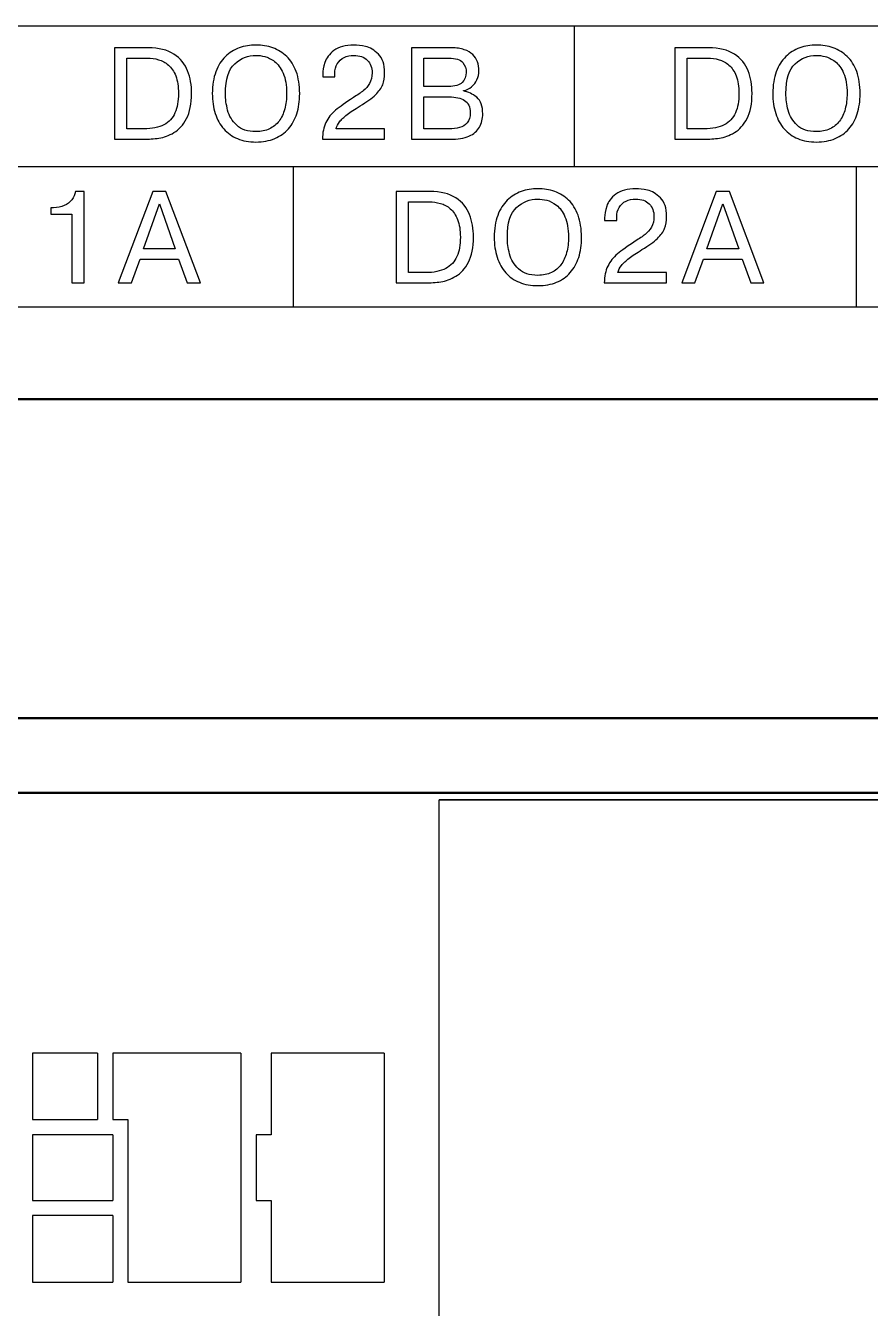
# Model space of a CAD drawing. Header units: millimetres. Extents: x 3520 to 8864, y 403 to 1747.
# Drawn here: x 7343.25 to 7354.65, y 1220.17 to 1237.49 of the extents above; entities that cross this region are included whole.
import ezdxf

# ---------------------------------------------------------------- set-up
doc = ezdxf.new("R2010")
doc.units = ezdxf.units.MM
doc.layers.add('main', color=5, linetype='Continuous', lineweight=50)
doc.layers.add('text', color=250, linetype='Continuous')

msp = doc.modelspace()

# ---------------------------------------------------------------- linework, layer by layer
at = {"layer": 'main', "color": 0, "linetype": 'Continuous'}
for p, q in [((7317.534, 1232.45, 1518.358), (7380.534, 1232.45, 1518.358)), ((7317.534, 1228.144, 1518.358), (7380.534, 1228.144, 1518.358)), ((7380.534, 1227.136, 1518.358), (7317.534, 1227.136, 1518.358))]:
    msp.add_line(p, q, dxfattribs=at)
at = {"layer": 'text', "color": 0, "linetype": 'Continuous'}
for p, q in [((7348.834, 1188.018, 1518.358), (7348.834, 1227.039, 1518.358)), ((7348.834, 1227.039, 1518.358), (7364.234, 1227.039, 1518.358)), ((7364.234, 1227.039, 1518.358), (7348.834, 1227.039, 1518.358)), ((7344.223, 1223.621, 1518.358), (7343.344, 1223.621, 1518.358)), ((7343.344, 1223.621, 1518.358), (7343.344, 1222.726, 1518.358)), ((7344.223, 1223.621, 1518.358), (7344.223, 1222.726, 1518.358)), ((7346.157, 1223.621, 1518.358), (7344.426, 1223.621, 1518.358)), ((7344.426, 1223.621, 1518.358), (7344.426, 1222.726, 1518.358)), ((7346.157, 1223.621, 1518.358), (7346.157, 1220.528, 1518.358)), ((7346.565, 1223.62, 1518.358), (7346.565, 1222.518, 1518.358)), ((7348.092, 1223.62, 1518.358), (7346.565, 1223.62, 1518.358)), ((7348.092, 1223.62, 1518.358), (7348.092, 1220.528, 1518.358)), ((7343.344, 1222.726, 1518.358), (7344.223, 1222.726, 1518.358)), ((7343.344, 1222.724, 1518.358), (7343.344, 1222.726, 1518.358)), ((7343.344, 1222.724, 1518.358), (7344.223, 1222.724, 1518.358)), ((7344.223, 1222.724, 1518.358), (7344.223, 1222.726, 1518.358)), ((7344.426, 1222.726, 1518.358), (7344.629, 1222.726, 1518.358)), ((7344.426, 1222.724, 1518.358), (7344.426, 1222.726, 1518.358)), ((7344.426, 1222.724, 1518.358), (7344.629, 1222.724, 1518.358)), ((7344.629, 1222.726, 1518.358), (7344.629, 1220.528, 1518.358)), ((7344.426, 1222.518, 1518.358), (7343.344, 1222.518, 1518.358)), ((7343.344, 1222.518, 1518.358), (7343.344, 1221.632, 1518.358)), ((7344.426, 1222.518, 1518.358), (7344.426, 1221.632, 1518.358)), ((7346.565, 1222.518, 1518.358), (7346.361, 1222.518, 1518.358)), ((7346.361, 1222.518, 1518.358), (7346.361, 1221.632, 1518.358)), ((7343.344, 1221.632, 1518.358), (7344.426, 1221.632, 1518.358)), ((7343.344, 1221.631, 1518.358), (7343.344, 1221.632, 1518.358)), ((7343.344, 1221.631, 1518.358), (7344.426, 1221.631, 1518.358)), ((7344.426, 1221.631, 1518.358), (7344.426, 1221.632, 1518.358)), ((7346.361, 1221.632, 1518.358), (7346.565, 1221.632, 1518.358)), ((7346.361, 1221.631, 1518.358), (7346.361, 1221.632, 1518.358)), ((7346.361, 1221.631, 1518.358), (7346.565, 1221.631, 1518.358)), ((7346.565, 1221.632, 1518.358), (7346.565, 1220.528, 1518.358)), ((7344.426, 1221.426, 1518.358), (7343.344, 1221.426, 1518.358)), ((7343.344, 1221.426, 1518.358), (7343.344, 1220.529, 1518.358)), ((7344.426, 1221.426, 1518.358), (7344.426, 1220.529, 1518.358)), ((7343.344, 1220.529, 1518.358), (7344.426, 1220.529, 1518.358)), ((7343.344, 1220.528, 1518.358), (7343.344, 1220.529, 1518.358)), ((7343.344, 1220.528, 1518.358), (7344.426, 1220.528, 1518.358)), ((7344.426, 1220.528, 1518.358), (7344.426, 1220.529, 1518.358)), ((7344.629, 1220.528, 1518.358), (7346.157, 1220.528, 1518.358)), ((7344.629, 1220.527, 1518.358), (7344.629, 1220.528, 1518.358)), ((7344.629, 1220.527, 1518.358), (7346.157, 1220.527, 1518.358)), ((7346.157, 1220.527, 1518.358), (7346.157, 1220.528, 1518.358)), ((7346.565, 1220.528, 1518.358), (7348.092, 1220.528, 1518.358)), ((7346.565, 1220.527, 1518.358), (7346.565, 1220.528, 1518.358)), ((7346.565, 1220.527, 1518.358), (7348.092, 1220.527, 1518.358)), ((7348.092, 1220.527, 1518.358), (7348.092, 1220.528, 1518.358))]:
    msp.add_line(p, q, dxfattribs=at)
at = {"layer": 'text', "color": 0}
for points, knots in [([(7321.16, 1233.692, 1518.358), (7321.16, 1233.692, 1518.358), (7376.36, 1233.692, 1518.358), (7376.36, 1233.692, 1518.358), (7376.36, 1233.692, 1518.358), (7376.36, 1233.692, 1518.358), (7376.36, 1237.492, 1518.358), (7376.36, 1237.492, 1518.358), (7376.36, 1237.492, 1518.358), (7376.36, 1237.492, 1518.358), (7321.16, 1237.492, 1518.358), (7321.16, 1237.492, 1518.358), (7321.16, 1237.492, 1518.358), (7321.16, 1237.492, 1518.358), (7321.16, 1233.692, 1518.358), (7321.16, 1233.692, 1518.358)], [0, 0, 0, 0, 0.25, 0.25, 0.25, 0.25, 0.5, 0.5, 0.5, 0.5, 0.75, 0.75, 0.75, 0.75, 1, 1, 1, 1]), ([(7346.36, 1235.921, 1518.358), (7346.267, 1235.921, 1518.358), (7346.183, 1235.936, 1518.358), (7346.111, 1235.967, 1518.358), (7346.111, 1235.967, 1518.358), (7346.038, 1235.997, 1518.358), (7345.976, 1236.04, 1518.358), (7345.926, 1236.097, 1518.358), (7345.926, 1236.097, 1518.358), (7345.876, 1236.154, 1518.358), (7345.837, 1236.223, 1518.358), (7345.811, 1236.305, 1518.358), (7345.811, 1236.305, 1518.358), (7345.784, 1236.386, 1518.358), (7345.771, 1236.477, 1518.358), (7345.771, 1236.576, 1518.358), (7345.771, 1236.576, 1518.358), (7345.771, 1236.688, 1518.358), (7345.787, 1236.787, 1518.358), (7345.818, 1236.87, 1518.358), (7345.818, 1236.87, 1518.358), (7345.849, 1236.954, 1518.358), (7345.892, 1237.022, 1518.358), (7345.947, 1237.075, 1518.358), (7345.947, 1237.075, 1518.358), (7346.001, 1237.127, 1518.358), (7346.064, 1237.167, 1518.358), (7346.135, 1237.192, 1518.358), (7346.135, 1237.192, 1518.358), (7346.206, 1237.218, 1518.358), (7346.281, 1237.23, 1518.358), (7346.36, 1237.23, 1518.358), (7346.36, 1237.23, 1518.358), (7346.44, 1237.23, 1518.358), (7346.516, 1237.218, 1518.358), (7346.587, 1237.193, 1518.358), (7346.587, 1237.193, 1518.358), (7346.658, 1237.168, 1518.358), (7346.721, 1237.129, 1518.358), (7346.775, 1237.077, 1518.358), (7346.775, 1237.077, 1518.358), (7346.829, 1237.024, 1518.358), (7346.872, 1236.956, 1518.358), (7346.903, 1236.872, 1518.358), (7346.903, 1236.872, 1518.358), (7346.934, 1236.788, 1518.358), (7346.95, 1236.689, 1518.358), (7346.95, 1236.576, 1518.358), (7346.95, 1236.576, 1518.358), (7346.95, 1236.473, 1518.358), (7346.937, 1236.382, 1518.358), (7346.911, 1236.303, 1518.358), (7346.911, 1236.303, 1518.358), (7346.886, 1236.224, 1518.358), (7346.848, 1236.156, 1518.358), (7346.798, 1236.099, 1518.358), (7346.798, 1236.099, 1518.358), (7346.748, 1236.043, 1518.358), (7346.686, 1235.999, 1518.358), (7346.613, 1235.968, 1518.358), (7346.613, 1235.968, 1518.358), (7346.54, 1235.937, 1518.358), (7346.456, 1235.921, 1518.358), (7346.36, 1235.921, 1518.358)], [0, 0, 0, 0, 0.0625, 0.0625, 0.0625, 0.0625, 0.125, 0.125, 0.125, 0.125, 0.1875, 0.1875, 0.1875, 0.1875, 0.25, 0.25, 0.25, 0.25, 0.3125, 0.3125, 0.3125, 0.3125, 0.375, 0.375, 0.375, 0.375, 0.4375, 0.4375, 0.4375, 0.4375, 0.5, 0.5, 0.5, 0.5, 0.5625, 0.5625, 0.5625, 0.5625, 0.625, 0.625, 0.625, 0.625, 0.6875, 0.6875, 0.6875, 0.6875, 0.75, 0.75, 0.75, 0.75, 0.8125, 0.8125, 0.8125, 0.8125, 0.875, 0.875, 0.875, 0.875, 0.9375, 0.9375, 0.9375, 0.9375, 1, 1, 1, 1]), ([(7348.094, 1236.098, 1518.358), (7348.094, 1236.098, 1518.358), (7348.094, 1235.958, 1518.358), (7348.094, 1235.958, 1518.358), (7348.094, 1235.958, 1518.358), (7348.094, 1235.958, 1518.358), (7347.258, 1235.958, 1518.358), (7347.258, 1235.958, 1518.358), (7347.258, 1235.958, 1518.358), (7347.258, 1236.048, 1518.358), (7347.273, 1236.124, 1518.358), (7347.304, 1236.186, 1518.358), (7347.304, 1236.186, 1518.358), (7347.334, 1236.248, 1518.358), (7347.378, 1236.302, 1518.358), (7347.434, 1236.35, 1518.358), (7347.434, 1236.35, 1518.358), (7347.491, 1236.397, 1518.358), (7347.571, 1236.454, 1518.358), (7347.675, 1236.522, 1518.358), (7347.675, 1236.522, 1518.358), (7347.732, 1236.557, 1518.358), (7347.776, 1236.587, 1518.358), (7347.809, 1236.613, 1518.358), (7347.809, 1236.613, 1518.358), (7347.842, 1236.64, 1518.358), (7347.87, 1236.673, 1518.358), (7347.893, 1236.712, 1518.358), (7347.893, 1236.712, 1518.358), (7347.916, 1236.752, 1518.358), (7347.928, 1236.8, 1518.358), (7347.928, 1236.855, 1518.358), (7347.928, 1236.855, 1518.358), (7347.928, 1236.926, 1518.358), (7347.906, 1236.983, 1518.358), (7347.863, 1237.026, 1518.358), (7347.863, 1237.026, 1518.358), (7347.82, 1237.069, 1518.358), (7347.759, 1237.091, 1518.358), (7347.68, 1237.091, 1518.358), (7347.68, 1237.091, 1518.358), (7347.632, 1237.091, 1518.358), (7347.588, 1237.081, 1518.358), (7347.55, 1237.063, 1518.358), (7347.55, 1237.063, 1518.358), (7347.511, 1237.044, 1518.358), (7347.481, 1237.016, 1518.358), (7347.458, 1236.979, 1518.358), (7347.458, 1236.979, 1518.358), (7347.436, 1236.941, 1518.358), (7347.424, 1236.897, 1518.358), (7347.424, 1236.846, 1518.358), (7347.424, 1236.846, 1518.358), (7347.424, 1236.846, 1518.358), (7347.424, 1236.8, 1518.358), (7347.424, 1236.8, 1518.358), (7347.424, 1236.8, 1518.358), (7347.424, 1236.8, 1518.358), (7347.261, 1236.8, 1518.358), (7347.261, 1236.8, 1518.358), (7347.261, 1236.8, 1518.358), (7347.261, 1236.8, 1518.358), (7347.261, 1236.837, 1518.358), (7347.261, 1236.837, 1518.358), (7347.261, 1236.837, 1518.358), (7347.261, 1236.883, 1518.358), (7347.271, 1236.935, 1518.358), (7347.29, 1236.994, 1518.358), (7347.29, 1236.994, 1518.358), (7347.309, 1237.054, 1518.358), (7347.35, 1237.108, 1518.358), (7347.413, 1237.157, 1518.358), (7347.413, 1237.157, 1518.358), (7347.477, 1237.206, 1518.358), (7347.567, 1237.23, 1518.358), (7347.685, 1237.23, 1518.358), (7347.685, 1237.23, 1518.358), (7347.728, 1237.23, 1518.358), (7347.78, 1237.224, 1518.358), (7347.84, 1237.211, 1518.358), (7347.84, 1237.211, 1518.358), (7347.899, 1237.198, 1518.358), (7347.957, 1237.163, 1518.358), (7348.013, 1237.107, 1518.358), (7348.013, 1237.107, 1518.358), (7348.069, 1237.052, 1518.358), (7348.097, 1236.968, 1518.358), (7348.097, 1236.857, 1518.358), (7348.097, 1236.857, 1518.358), (7348.097, 1236.794, 1518.358), (7348.088, 1236.74, 1518.358), (7348.071, 1236.695, 1518.358), (7348.071, 1236.695, 1518.358), (7348.054, 1236.65, 1518.358), (7348.021, 1236.605, 1518.358), (7347.973, 1236.559, 1518.358), (7347.973, 1236.559, 1518.358), (7347.925, 1236.513, 1518.358), (7347.856, 1236.463, 1518.358), (7347.766, 1236.408, 1518.358), (7347.766, 1236.408, 1518.358), (7347.729, 1236.386, 1518.358), (7347.696, 1236.365, 1518.358), (7347.668, 1236.346, 1518.358), (7347.668, 1236.346, 1518.358), (7347.639, 1236.326, 1518.358), (7347.613, 1236.308, 1518.358), (7347.591, 1236.292, 1518.358), (7347.591, 1236.292, 1518.358), (7347.569, 1236.274, 1518.358), (7347.549, 1236.258, 1518.358), (7347.533, 1236.242, 1518.358), (7347.533, 1236.242, 1518.358), (7347.516, 1236.226, 1518.358), (7347.501, 1236.21, 1518.358), (7347.489, 1236.194, 1518.358), (7347.489, 1236.194, 1518.358), (7347.466, 1236.164, 1518.358), (7347.45, 1236.131, 1518.358), (7347.441, 1236.098, 1518.358), (7347.441, 1236.098, 1518.358), (7347.441, 1236.098, 1518.358), (7348.094, 1236.098, 1518.358), (7348.094, 1236.098, 1518.358)], [0, 0, 0, 0, 0.032258, 0.032258, 0.032258, 0.032258, 0.064516, 0.064516, 0.064516, 0.064516, 0.096774, 0.096774, 0.096774, 0.096774, 0.129032, 0.129032, 0.129032, 0.129032, 0.16129, 0.16129, 0.16129, 0.16129, 0.193548, 0.193548, 0.193548, 0.193548, 0.225806, 0.225806, 0.225806, 0.225806, 0.258065, 0.258065, 0.258065, 0.258065, 0.290323, 0.290323, 0.290323, 0.290323, 0.322581, 0.322581, 0.322581, 0.322581, 0.354839, 0.354839, 0.354839, 0.354839, 0.387097, 0.387097, 0.387097, 0.387097, 0.419355, 0.419355, 0.419355, 0.419355, 0.451613, 0.451613, 0.451613, 0.451613, 0.483871, 0.483871, 0.483871, 0.483871, 0.516129, 0.516129, 0.516129, 0.516129, 0.548387, 0.548387, 0.548387, 0.548387, 0.580645, 0.580645, 0.580645, 0.580645, 0.612903, 0.612903, 0.612903, 0.612903, 0.645161, 0.645161, 0.645161, 0.645161, 0.677419, 0.677419, 0.677419, 0.677419, 0.709677, 0.709677, 0.709677, 0.709677, 0.741935, 0.741935, 0.741935, 0.741935, 0.774194, 0.774194, 0.774194, 0.774194, 0.806452, 0.806452, 0.806452, 0.806452, 0.83871, 0.83871, 0.83871, 0.83871, 0.870968, 0.870968, 0.870968, 0.870968, 0.903226, 0.903226, 0.903226, 0.903226, 0.935484, 0.935484, 0.935484, 0.935484, 0.967742, 0.967742, 0.967742, 0.967742, 1, 1, 1, 1]), ([(7353.925, 1235.921, 1518.358), (7353.832, 1235.921, 1518.358), (7353.748, 1235.936, 1518.358), (7353.675, 1235.967, 1518.358), (7353.675, 1235.967, 1518.358), (7353.602, 1235.997, 1518.358), (7353.541, 1236.04, 1518.358), (7353.491, 1236.097, 1518.358), (7353.491, 1236.097, 1518.358), (7353.44, 1236.154, 1518.358), (7353.402, 1236.223, 1518.358), (7353.376, 1236.305, 1518.358), (7353.376, 1236.305, 1518.358), (7353.349, 1236.386, 1518.358), (7353.336, 1236.477, 1518.358), (7353.336, 1236.576, 1518.358), (7353.336, 1236.576, 1518.358), (7353.336, 1236.688, 1518.358), (7353.352, 1236.787, 1518.358), (7353.383, 1236.87, 1518.358), (7353.383, 1236.87, 1518.358), (7353.414, 1236.954, 1518.358), (7353.457, 1237.022, 1518.358), (7353.512, 1237.075, 1518.358), (7353.512, 1237.075, 1518.358), (7353.566, 1237.127, 1518.358), (7353.629, 1237.167, 1518.358), (7353.7, 1237.192, 1518.358), (7353.7, 1237.192, 1518.358), (7353.771, 1237.218, 1518.358), (7353.846, 1237.23, 1518.358), (7353.925, 1237.23, 1518.358), (7353.925, 1237.23, 1518.358), (7354.005, 1237.23, 1518.358), (7354.08, 1237.218, 1518.358), (7354.152, 1237.193, 1518.358), (7354.152, 1237.193, 1518.358), (7354.223, 1237.168, 1518.358), (7354.286, 1237.129, 1518.358), (7354.34, 1237.077, 1518.358), (7354.34, 1237.077, 1518.358), (7354.394, 1237.024, 1518.358), (7354.437, 1236.956, 1518.358), (7354.468, 1236.872, 1518.358), (7354.468, 1236.872, 1518.358), (7354.499, 1236.788, 1518.358), (7354.514, 1236.689, 1518.358), (7354.514, 1236.576, 1518.358), (7354.514, 1236.576, 1518.358), (7354.514, 1236.473, 1518.358), (7354.502, 1236.382, 1518.358), (7354.476, 1236.303, 1518.358), (7354.476, 1236.303, 1518.358), (7354.451, 1236.224, 1518.358), (7354.413, 1236.156, 1518.358), (7354.363, 1236.099, 1518.358), (7354.363, 1236.099, 1518.358), (7354.313, 1236.043, 1518.358), (7354.251, 1235.999, 1518.358), (7354.178, 1235.968, 1518.358), (7354.178, 1235.968, 1518.358), (7354.105, 1235.937, 1518.358), (7354.02, 1235.921, 1518.358), (7353.925, 1235.921, 1518.358)], [0, 0, 0, 0, 0.0625, 0.0625, 0.0625, 0.0625, 0.125, 0.125, 0.125, 0.125, 0.1875, 0.1875, 0.1875, 0.1875, 0.25, 0.25, 0.25, 0.25, 0.3125, 0.3125, 0.3125, 0.3125, 0.375, 0.375, 0.375, 0.375, 0.4375, 0.4375, 0.4375, 0.4375, 0.5, 0.5, 0.5, 0.5, 0.5625, 0.5625, 0.5625, 0.5625, 0.625, 0.625, 0.625, 0.625, 0.6875, 0.6875, 0.6875, 0.6875, 0.75, 0.75, 0.75, 0.75, 0.8125, 0.8125, 0.8125, 0.8125, 0.875, 0.875, 0.875, 0.875, 0.9375, 0.9375, 0.9375, 0.9375, 1, 1, 1, 1]), ([(7344.45, 1237.193, 1518.358), (7344.45, 1237.193, 1518.358), (7344.904, 1237.193, 1518.358), (7344.904, 1237.193, 1518.358), (7344.904, 1237.193, 1518.358), (7345.049, 1237.193, 1518.358), (7345.166, 1237.165, 1518.358), (7345.253, 1237.107, 1518.358), (7345.253, 1237.107, 1518.358), (7345.341, 1237.049, 1518.358), (7345.403, 1236.974, 1518.358), (7345.438, 1236.881, 1518.358), (7345.438, 1236.881, 1518.358), (7345.473, 1236.789, 1518.358), (7345.491, 1236.688, 1518.358), (7345.491, 1236.579, 1518.358), (7345.491, 1236.579, 1518.358), (7345.491, 1236.438, 1518.358), (7345.468, 1236.324, 1518.358), (7345.423, 1236.237, 1518.358), (7345.423, 1236.237, 1518.358), (7345.378, 1236.151, 1518.358), (7345.321, 1236.087, 1518.358), (7345.252, 1236.048, 1518.358), (7345.252, 1236.048, 1518.358), (7345.218, 1236.028, 1518.358), (7345.185, 1236.013, 1518.358), (7345.152, 1236, 1518.358), (7345.152, 1236, 1518.358), (7345.118, 1235.988, 1518.358), (7345.084, 1235.979, 1518.358), (7345.05, 1235.974, 1518.358), (7345.05, 1235.974, 1518.358), (7344.983, 1235.964, 1518.358), (7344.913, 1235.958, 1518.358), (7344.842, 1235.958, 1518.358), (7344.842, 1235.958, 1518.358), (7344.842, 1235.958, 1518.358), (7344.45, 1235.958, 1518.358), (7344.45, 1235.958, 1518.358), (7344.45, 1235.958, 1518.358), (7344.45, 1235.958, 1518.358), (7344.45, 1237.193, 1518.358), (7344.45, 1237.193, 1518.358)], [0, 0, 0, 0, 0.090909, 0.090909, 0.090909, 0.090909, 0.181818, 0.181818, 0.181818, 0.181818, 0.272727, 0.272727, 0.272727, 0.272727, 0.363636, 0.363636, 0.363636, 0.363636, 0.454545, 0.454545, 0.454545, 0.454545, 0.545455, 0.545455, 0.545455, 0.545455, 0.636364, 0.636364, 0.636364, 0.636364, 0.727273, 0.727273, 0.727273, 0.727273, 0.818182, 0.818182, 0.818182, 0.818182, 0.909091, 0.909091, 0.909091, 0.909091, 1, 1, 1, 1]), ([(7344.616, 1237.054, 1518.358), (7344.616, 1237.054, 1518.358), (7344.616, 1236.098, 1518.358), (7344.616, 1236.098, 1518.358), (7344.616, 1236.098, 1518.358), (7344.616, 1236.098, 1518.358), (7344.847, 1236.098, 1518.358), (7344.847, 1236.098, 1518.358), (7344.847, 1236.098, 1518.358), (7344.957, 1236.098, 1518.358), (7345.047, 1236.117, 1518.358), (7345.116, 1236.154, 1518.358), (7345.116, 1236.154, 1518.358), (7345.186, 1236.191, 1518.358), (7345.236, 1236.244, 1518.358), (7345.267, 1236.316, 1518.358), (7345.267, 1236.316, 1518.358), (7345.299, 1236.386, 1518.358), (7345.314, 1236.473, 1518.358), (7345.314, 1236.576, 1518.358), (7345.314, 1236.576, 1518.358), (7345.314, 1236.671, 1518.358), (7345.302, 1236.75, 1518.358), (7345.277, 1236.813, 1518.358), (7345.277, 1236.813, 1518.358), (7345.252, 1236.876, 1518.358), (7345.219, 1236.925, 1518.358), (7345.179, 1236.96, 1518.358), (7345.179, 1236.96, 1518.358), (7345.138, 1236.995, 1518.358), (7345.094, 1237.019, 1518.358), (7345.045, 1237.033, 1518.358), (7345.045, 1237.033, 1518.358), (7344.996, 1237.047, 1518.358), (7344.946, 1237.054, 1518.358), (7344.894, 1237.054, 1518.358), (7344.894, 1237.054, 1518.358), (7344.894, 1237.054, 1518.358), (7344.616, 1237.054, 1518.358), (7344.616, 1237.054, 1518.358)], [0, 0, 0, 0, 0.1, 0.1, 0.1, 0.1, 0.2, 0.2, 0.2, 0.2, 0.3, 0.3, 0.3, 0.3, 0.4, 0.4, 0.4, 0.4, 0.5, 0.5, 0.5, 0.5, 0.6, 0.6, 0.6, 0.6, 0.7, 0.7, 0.7, 0.7, 0.8, 0.8, 0.8, 0.8, 0.9, 0.9, 0.9, 0.9, 1, 1, 1, 1]), ([(7346.36, 1236.061, 1518.358), (7346.429, 1236.061, 1518.358), (7346.49, 1236.074, 1518.358), (7346.543, 1236.099, 1518.358), (7346.543, 1236.099, 1518.358), (7346.595, 1236.124, 1518.358), (7346.638, 1236.159, 1518.358), (7346.672, 1236.204, 1518.358), (7346.672, 1236.204, 1518.358), (7346.706, 1236.249, 1518.358), (7346.731, 1236.304, 1518.358), (7346.748, 1236.368, 1518.358), (7346.748, 1236.368, 1518.358), (7346.765, 1236.431, 1518.358), (7346.774, 1236.501, 1518.358), (7346.774, 1236.576, 1518.358), (7346.774, 1236.576, 1518.358), (7346.774, 1236.688, 1518.358), (7346.758, 1236.78, 1518.358), (7346.727, 1236.851, 1518.358), (7346.727, 1236.851, 1518.358), (7346.696, 1236.921, 1518.358), (7346.657, 1236.974, 1518.358), (7346.612, 1237.008, 1518.358), (7346.612, 1237.008, 1518.358), (7346.566, 1237.043, 1518.358), (7346.522, 1237.065, 1518.358), (7346.479, 1237.075, 1518.358), (7346.479, 1237.075, 1518.358), (7346.436, 1237.086, 1518.358), (7346.397, 1237.091, 1518.358), (7346.36, 1237.091, 1518.358), (7346.36, 1237.091, 1518.358), (7346.252, 1237.091, 1518.358), (7346.156, 1237.053, 1518.358), (7346.073, 1236.978, 1518.358), (7346.073, 1236.978, 1518.358), (7345.99, 1236.902, 1518.358), (7345.948, 1236.768, 1518.358), (7345.948, 1236.576, 1518.358), (7345.948, 1236.576, 1518.358), (7345.948, 1236.503, 1518.358), (7345.958, 1236.427, 1518.358), (7345.978, 1236.35, 1518.358), (7345.978, 1236.35, 1518.358), (7345.998, 1236.273, 1518.358), (7346.039, 1236.206, 1518.358), (7346.1, 1236.148, 1518.358), (7346.1, 1236.148, 1518.358), (7346.161, 1236.09, 1518.358), (7346.248, 1236.061, 1518.358), (7346.36, 1236.061, 1518.358)], [0, 0, 0, 0, 0.076923, 0.076923, 0.076923, 0.076923, 0.153846, 0.153846, 0.153846, 0.153846, 0.230769, 0.230769, 0.230769, 0.230769, 0.307692, 0.307692, 0.307692, 0.307692, 0.384615, 0.384615, 0.384615, 0.384615, 0.461538, 0.461538, 0.461538, 0.461538, 0.538462, 0.538462, 0.538462, 0.538462, 0.615385, 0.615385, 0.615385, 0.615385, 0.692308, 0.692308, 0.692308, 0.692308, 0.769231, 0.769231, 0.769231, 0.769231, 0.846154, 0.846154, 0.846154, 0.846154, 0.923077, 0.923077, 0.923077, 0.923077, 1, 1, 1, 1]), ([(7348.458, 1237.193, 1518.358), (7348.458, 1237.193, 1518.358), (7348.999, 1237.193, 1518.358), (7348.999, 1237.193, 1518.358), (7348.999, 1237.193, 1518.358), (7349.034, 1237.193, 1518.358), (7349.065, 1237.191, 1518.358), (7349.092, 1237.187, 1518.358), (7349.092, 1237.187, 1518.358), (7349.12, 1237.183, 1518.358), (7349.146, 1237.177, 1518.358), (7349.172, 1237.168, 1518.358), (7349.172, 1237.168, 1518.358), (7349.219, 1237.153, 1518.358), (7349.257, 1237.131, 1518.358), (7349.285, 1237.102, 1518.358), (7349.285, 1237.102, 1518.358), (7349.314, 1237.074, 1518.358), (7349.335, 1237.041, 1518.358), (7349.348, 1237.004, 1518.358), (7349.348, 1237.004, 1518.358), (7349.362, 1236.966, 1518.358), (7349.368, 1236.925, 1518.358), (7349.368, 1236.879, 1518.358), (7349.368, 1236.879, 1518.358), (7349.368, 1236.838, 1518.358), (7349.36, 1236.799, 1518.358), (7349.343, 1236.762, 1518.358), (7349.343, 1236.762, 1518.358), (7349.327, 1236.725, 1518.358), (7349.303, 1236.693, 1518.358), (7349.271, 1236.666, 1518.358), (7349.271, 1236.666, 1518.358), (7349.239, 1236.639, 1518.358), (7349.202, 1236.622, 1518.358), (7349.161, 1236.615, 1518.358), (7349.161, 1236.615, 1518.358), (7349.161, 1236.615, 1518.358), (7349.161, 1236.61, 1518.358), (7349.161, 1236.61, 1518.358), (7349.161, 1236.61, 1518.358), (7349.225, 1236.599, 1518.358), (7349.285, 1236.571, 1518.358), (7349.339, 1236.525, 1518.358), (7349.339, 1236.525, 1518.358), (7349.394, 1236.478, 1518.358), (7349.421, 1236.405, 1518.358), (7349.421, 1236.303, 1518.358), (7349.421, 1236.303, 1518.358), (7349.421, 1236.234, 1518.358), (7349.406, 1236.173, 1518.358), (7349.377, 1236.122, 1518.358), (7349.377, 1236.122, 1518.358), (7349.348, 1236.07, 1518.358), (7349.3, 1236.03, 1518.358), (7349.235, 1236.001, 1518.358), (7349.235, 1236.001, 1518.358), (7349.169, 1235.973, 1518.358), (7349.084, 1235.958, 1518.358), (7348.98, 1235.958, 1518.358), (7348.98, 1235.958, 1518.358), (7348.98, 1235.958, 1518.358), (7348.458, 1235.958, 1518.358), (7348.458, 1235.958, 1518.358), (7348.458, 1235.958, 1518.358), (7348.458, 1235.958, 1518.358), (7348.458, 1237.193, 1518.358), (7348.458, 1237.193, 1518.358)], [0, 0, 0, 0, 0.058824, 0.058824, 0.058824, 0.058824, 0.117647, 0.117647, 0.117647, 0.117647, 0.176471, 0.176471, 0.176471, 0.176471, 0.235294, 0.235294, 0.235294, 0.235294, 0.294118, 0.294118, 0.294118, 0.294118, 0.352941, 0.352941, 0.352941, 0.352941, 0.411765, 0.411765, 0.411765, 0.411765, 0.470588, 0.470588, 0.470588, 0.470588, 0.529412, 0.529412, 0.529412, 0.529412, 0.588235, 0.588235, 0.588235, 0.588235, 0.647059, 0.647059, 0.647059, 0.647059, 0.705882, 0.705882, 0.705882, 0.705882, 0.764706, 0.764706, 0.764706, 0.764706, 0.823529, 0.823529, 0.823529, 0.823529, 0.882353, 0.882353, 0.882353, 0.882353, 0.941176, 0.941176, 0.941176, 0.941176, 1, 1, 1, 1]), ([(7348.624, 1237.054, 1518.358), (7348.624, 1237.054, 1518.358), (7348.624, 1236.67, 1518.358), (7348.624, 1236.67, 1518.358), (7348.624, 1236.67, 1518.358), (7348.624, 1236.67, 1518.358), (7348.957, 1236.67, 1518.358), (7348.957, 1236.67, 1518.358), (7348.957, 1236.67, 1518.358), (7349.045, 1236.67, 1518.358), (7349.107, 1236.688, 1518.358), (7349.144, 1236.725, 1518.358), (7349.144, 1236.725, 1518.358), (7349.18, 1236.761, 1518.358), (7349.198, 1236.807, 1518.358), (7349.198, 1236.862, 1518.358), (7349.198, 1236.862, 1518.358), (7349.198, 1236.909, 1518.358), (7349.183, 1236.953, 1518.358), (7349.151, 1236.993, 1518.358), (7349.151, 1236.993, 1518.358), (7349.12, 1237.034, 1518.358), (7349.057, 1237.054, 1518.358), (7348.962, 1237.054, 1518.358), (7348.962, 1237.054, 1518.358), (7348.962, 1237.054, 1518.358), (7348.624, 1237.054, 1518.358), (7348.624, 1237.054, 1518.358)], [0, 0, 0, 0, 0.142857, 0.142857, 0.142857, 0.142857, 0.285714, 0.285714, 0.285714, 0.285714, 0.428571, 0.428571, 0.428571, 0.428571, 0.571429, 0.571429, 0.571429, 0.571429, 0.714286, 0.714286, 0.714286, 0.714286, 0.857143, 0.857143, 0.857143, 0.857143, 1, 1, 1, 1]), ([(7352.015, 1237.193, 1518.358), (7352.015, 1237.193, 1518.358), (7352.468, 1237.193, 1518.358), (7352.468, 1237.193, 1518.358), (7352.468, 1237.193, 1518.358), (7352.614, 1237.193, 1518.358), (7352.73, 1237.165, 1518.358), (7352.818, 1237.107, 1518.358), (7352.818, 1237.107, 1518.358), (7352.906, 1237.049, 1518.358), (7352.968, 1236.974, 1518.358), (7353.003, 1236.881, 1518.358), (7353.003, 1236.881, 1518.358), (7353.038, 1236.789, 1518.358), (7353.056, 1236.688, 1518.358), (7353.056, 1236.579, 1518.358), (7353.056, 1236.579, 1518.358), (7353.056, 1236.438, 1518.358), (7353.033, 1236.324, 1518.358), (7352.988, 1236.237, 1518.358), (7352.988, 1236.237, 1518.358), (7352.942, 1236.151, 1518.358), (7352.886, 1236.087, 1518.358), (7352.817, 1236.048, 1518.358), (7352.817, 1236.048, 1518.358), (7352.783, 1236.028, 1518.358), (7352.75, 1236.013, 1518.358), (7352.717, 1236, 1518.358), (7352.717, 1236, 1518.358), (7352.683, 1235.988, 1518.358), (7352.649, 1235.979, 1518.358), (7352.615, 1235.974, 1518.358), (7352.615, 1235.974, 1518.358), (7352.547, 1235.964, 1518.358), (7352.478, 1235.958, 1518.358), (7352.406, 1235.958, 1518.358), (7352.406, 1235.958, 1518.358), (7352.406, 1235.958, 1518.358), (7352.015, 1235.958, 1518.358), (7352.015, 1235.958, 1518.358), (7352.015, 1235.958, 1518.358), (7352.015, 1235.958, 1518.358), (7352.015, 1237.193, 1518.358), (7352.015, 1237.193, 1518.358)], [0, 0, 0, 0, 0.090909, 0.090909, 0.090909, 0.090909, 0.181818, 0.181818, 0.181818, 0.181818, 0.272727, 0.272727, 0.272727, 0.272727, 0.363636, 0.363636, 0.363636, 0.363636, 0.454545, 0.454545, 0.454545, 0.454545, 0.545455, 0.545455, 0.545455, 0.545455, 0.636364, 0.636364, 0.636364, 0.636364, 0.727273, 0.727273, 0.727273, 0.727273, 0.818182, 0.818182, 0.818182, 0.818182, 0.909091, 0.909091, 0.909091, 0.909091, 1, 1, 1, 1]), ([(7352.181, 1237.054, 1518.358), (7352.181, 1237.054, 1518.358), (7352.181, 1236.098, 1518.358), (7352.181, 1236.098, 1518.358), (7352.181, 1236.098, 1518.358), (7352.181, 1236.098, 1518.358), (7352.411, 1236.098, 1518.358), (7352.411, 1236.098, 1518.358), (7352.411, 1236.098, 1518.358), (7352.522, 1236.098, 1518.358), (7352.612, 1236.117, 1518.358), (7352.681, 1236.154, 1518.358), (7352.681, 1236.154, 1518.358), (7352.75, 1236.191, 1518.358), (7352.801, 1236.244, 1518.358), (7352.832, 1236.316, 1518.358), (7352.832, 1236.316, 1518.358), (7352.864, 1236.386, 1518.358), (7352.879, 1236.473, 1518.358), (7352.879, 1236.576, 1518.358), (7352.879, 1236.576, 1518.358), (7352.879, 1236.671, 1518.358), (7352.867, 1236.75, 1518.358), (7352.842, 1236.813, 1518.358), (7352.842, 1236.813, 1518.358), (7352.817, 1236.876, 1518.358), (7352.784, 1236.925, 1518.358), (7352.744, 1236.96, 1518.358), (7352.744, 1236.96, 1518.358), (7352.703, 1236.995, 1518.358), (7352.658, 1237.019, 1518.358), (7352.61, 1237.033, 1518.358), (7352.61, 1237.033, 1518.358), (7352.561, 1237.047, 1518.358), (7352.51, 1237.054, 1518.358), (7352.459, 1237.054, 1518.358), (7352.459, 1237.054, 1518.358), (7352.459, 1237.054, 1518.358), (7352.181, 1237.054, 1518.358), (7352.181, 1237.054, 1518.358)], [0, 0, 0, 0, 0.1, 0.1, 0.1, 0.1, 0.2, 0.2, 0.2, 0.2, 0.3, 0.3, 0.3, 0.3, 0.4, 0.4, 0.4, 0.4, 0.5, 0.5, 0.5, 0.5, 0.6, 0.6, 0.6, 0.6, 0.7, 0.7, 0.7, 0.7, 0.8, 0.8, 0.8, 0.8, 0.9, 0.9, 0.9, 0.9, 1, 1, 1, 1]), ([(7353.925, 1236.061, 1518.358), (7353.994, 1236.061, 1518.358), (7354.055, 1236.074, 1518.358), (7354.107, 1236.099, 1518.358), (7354.107, 1236.099, 1518.358), (7354.16, 1236.124, 1518.358), (7354.203, 1236.159, 1518.358), (7354.237, 1236.204, 1518.358), (7354.237, 1236.204, 1518.358), (7354.271, 1236.249, 1518.358), (7354.296, 1236.304, 1518.358), (7354.313, 1236.368, 1518.358), (7354.313, 1236.368, 1518.358), (7354.33, 1236.431, 1518.358), (7354.339, 1236.501, 1518.358), (7354.339, 1236.576, 1518.358), (7354.339, 1236.576, 1518.358), (7354.339, 1236.688, 1518.358), (7354.323, 1236.78, 1518.358), (7354.292, 1236.851, 1518.358), (7354.292, 1236.851, 1518.358), (7354.26, 1236.921, 1518.358), (7354.222, 1236.974, 1518.358), (7354.177, 1237.008, 1518.358), (7354.177, 1237.008, 1518.358), (7354.131, 1237.043, 1518.358), (7354.087, 1237.065, 1518.358), (7354.044, 1237.075, 1518.358), (7354.044, 1237.075, 1518.358), (7354.001, 1237.086, 1518.358), (7353.961, 1237.091, 1518.358), (7353.925, 1237.091, 1518.358), (7353.925, 1237.091, 1518.358), (7353.817, 1237.091, 1518.358), (7353.721, 1237.053, 1518.358), (7353.638, 1236.978, 1518.358), (7353.638, 1236.978, 1518.358), (7353.554, 1236.902, 1518.358), (7353.513, 1236.768, 1518.358), (7353.513, 1236.576, 1518.358), (7353.513, 1236.576, 1518.358), (7353.513, 1236.503, 1518.358), (7353.523, 1236.427, 1518.358), (7353.543, 1236.35, 1518.358), (7353.543, 1236.35, 1518.358), (7353.563, 1236.273, 1518.358), (7353.604, 1236.206, 1518.358), (7353.665, 1236.148, 1518.358), (7353.665, 1236.148, 1518.358), (7353.726, 1236.09, 1518.358), (7353.813, 1236.061, 1518.358), (7353.925, 1236.061, 1518.358)], [0, 0, 0, 0, 0.076923, 0.076923, 0.076923, 0.076923, 0.153846, 0.153846, 0.153846, 0.153846, 0.230769, 0.230769, 0.230769, 0.230769, 0.307692, 0.307692, 0.307692, 0.307692, 0.384615, 0.384615, 0.384615, 0.384615, 0.461538, 0.461538, 0.461538, 0.461538, 0.538462, 0.538462, 0.538462, 0.538462, 0.615385, 0.615385, 0.615385, 0.615385, 0.692308, 0.692308, 0.692308, 0.692308, 0.769231, 0.769231, 0.769231, 0.769231, 0.846154, 0.846154, 0.846154, 0.846154, 0.923077, 0.923077, 0.923077, 0.923077, 1, 1, 1, 1]), ([(7348.624, 1236.53, 1518.358), (7348.624, 1236.53, 1518.358), (7348.624, 1236.098, 1518.358), (7348.624, 1236.098, 1518.358), (7348.624, 1236.098, 1518.358), (7348.624, 1236.098, 1518.358), (7348.967, 1236.098, 1518.358), (7348.967, 1236.098, 1518.358), (7348.967, 1236.098, 1518.358), (7349.018, 1236.098, 1518.358), (7349.065, 1236.104, 1518.358), (7349.108, 1236.115, 1518.358), (7349.108, 1236.115, 1518.358), (7349.15, 1236.127, 1518.358), (7349.185, 1236.149, 1518.358), (7349.212, 1236.181, 1518.358), (7349.212, 1236.181, 1518.358), (7349.238, 1236.214, 1518.358), (7349.252, 1236.259, 1518.358), (7349.252, 1236.317, 1518.358), (7349.252, 1236.317, 1518.358), (7349.252, 1236.395, 1518.358), (7349.226, 1236.451, 1518.358), (7349.175, 1236.482, 1518.358), (7349.175, 1236.482, 1518.358), (7349.125, 1236.514, 1518.358), (7349.055, 1236.53, 1518.358), (7348.967, 1236.53, 1518.358), (7348.967, 1236.53, 1518.358), (7348.967, 1236.53, 1518.358), (7348.624, 1236.53, 1518.358), (7348.624, 1236.53, 1518.358)], [0, 0, 0, 0, 0.125, 0.125, 0.125, 0.125, 0.25, 0.25, 0.25, 0.25, 0.375, 0.375, 0.375, 0.375, 0.5, 0.5, 0.5, 0.5, 0.625, 0.625, 0.625, 0.625, 0.75, 0.75, 0.75, 0.75, 0.875, 0.875, 0.875, 0.875, 1, 1, 1, 1]), ([(7343.591, 1234.946, 1518.358), (7343.591, 1234.946, 1518.358), (7343.591, 1235.033, 1518.358), (7343.591, 1235.033, 1518.358), (7343.591, 1235.033, 1518.358), (7343.591, 1235.033, 1518.358), (7343.628, 1235.033, 1518.358), (7343.628, 1235.033, 1518.358), (7343.628, 1235.033, 1518.358), (7343.681, 1235.033, 1518.358), (7343.729, 1235.043, 1518.358), (7343.771, 1235.062, 1518.358), (7343.771, 1235.062, 1518.358), (7343.814, 1235.081, 1518.358), (7343.848, 1235.108, 1518.358), (7343.875, 1235.141, 1518.358), (7343.875, 1235.141, 1518.358), (7343.901, 1235.175, 1518.358), (7343.917, 1235.212, 1518.358), (7343.923, 1235.254, 1518.358), (7343.923, 1235.254, 1518.358), (7343.923, 1235.254, 1518.358), (7344.04, 1235.254, 1518.358), (7344.04, 1235.254, 1518.358), (7344.04, 1235.254, 1518.358), (7344.04, 1235.254, 1518.358), (7344.04, 1234.019, 1518.358), (7344.04, 1234.019, 1518.358), (7344.04, 1234.019, 1518.358), (7344.04, 1234.019, 1518.358), (7343.873, 1234.019, 1518.358), (7343.873, 1234.019, 1518.358), (7343.873, 1234.019, 1518.358), (7343.873, 1234.019, 1518.358), (7343.873, 1234.946, 1518.358), (7343.873, 1234.946, 1518.358), (7343.873, 1234.946, 1518.358), (7343.873, 1234.946, 1518.358), (7343.591, 1234.946, 1518.358), (7343.591, 1234.946, 1518.358)], [0, 0, 0, 0, 0.1, 0.1, 0.1, 0.1, 0.2, 0.2, 0.2, 0.2, 0.3, 0.3, 0.3, 0.3, 0.4, 0.4, 0.4, 0.4, 0.5, 0.5, 0.5, 0.5, 0.6, 0.6, 0.6, 0.6, 0.7, 0.7, 0.7, 0.7, 0.8, 0.8, 0.8, 0.8, 0.9, 0.9, 0.9, 0.9, 1, 1, 1, 1]), ([(7344.795, 1234.338, 1518.358), (7344.795, 1234.338, 1518.358), (7344.679, 1234.019, 1518.358), (7344.679, 1234.019, 1518.358), (7344.679, 1234.019, 1518.358), (7344.679, 1234.019, 1518.358), (7344.5, 1234.019, 1518.358), (7344.5, 1234.019, 1518.358), (7344.5, 1234.019, 1518.358), (7344.5, 1234.019, 1518.358), (7344.968, 1235.254, 1518.358), (7344.968, 1235.254, 1518.358), (7344.968, 1235.254, 1518.358), (7344.968, 1235.254, 1518.358), (7345.144, 1235.254, 1518.358), (7345.144, 1235.254, 1518.358), (7345.144, 1235.254, 1518.358), (7345.144, 1235.254, 1518.358), (7345.611, 1234.019, 1518.358), (7345.611, 1234.019, 1518.358), (7345.611, 1234.019, 1518.358), (7345.611, 1234.019, 1518.358), (7345.433, 1234.019, 1518.358), (7345.433, 1234.019, 1518.358), (7345.433, 1234.019, 1518.358), (7345.433, 1234.019, 1518.358), (7345.316, 1234.338, 1518.358), (7345.316, 1234.338, 1518.358), (7345.316, 1234.338, 1518.358), (7345.316, 1234.338, 1518.358), (7344.795, 1234.338, 1518.358), (7344.795, 1234.338, 1518.358)], [0, 0, 0, 0, 0.125, 0.125, 0.125, 0.125, 0.25, 0.25, 0.25, 0.25, 0.375, 0.375, 0.375, 0.375, 0.5, 0.5, 0.5, 0.5, 0.625, 0.625, 0.625, 0.625, 0.75, 0.75, 0.75, 0.75, 0.875, 0.875, 0.875, 0.875, 1, 1, 1, 1]), ([(7348.254, 1235.254, 1518.358), (7348.254, 1235.254, 1518.358), (7348.708, 1235.254, 1518.358), (7348.708, 1235.254, 1518.358), (7348.708, 1235.254, 1518.358), (7348.854, 1235.254, 1518.358), (7348.97, 1235.225, 1518.358), (7349.058, 1235.167, 1518.358), (7349.058, 1235.167, 1518.358), (7349.146, 1235.109, 1518.358), (7349.208, 1235.034, 1518.358), (7349.243, 1234.941, 1518.358), (7349.243, 1234.941, 1518.358), (7349.278, 1234.849, 1518.358), (7349.296, 1234.748, 1518.358), (7349.296, 1234.64, 1518.358), (7349.296, 1234.64, 1518.358), (7349.296, 1234.498, 1518.358), (7349.273, 1234.384, 1518.358), (7349.228, 1234.297, 1518.358), (7349.228, 1234.297, 1518.358), (7349.182, 1234.211, 1518.358), (7349.125, 1234.148, 1518.358), (7349.057, 1234.108, 1518.358), (7349.057, 1234.108, 1518.358), (7349.023, 1234.089, 1518.358), (7348.99, 1234.073, 1518.358), (7348.956, 1234.06, 1518.358), (7348.956, 1234.06, 1518.358), (7348.923, 1234.048, 1518.358), (7348.889, 1234.039, 1518.358), (7348.855, 1234.034, 1518.358), (7348.855, 1234.034, 1518.358), (7348.787, 1234.024, 1518.358), (7348.718, 1234.019, 1518.358), (7348.646, 1234.019, 1518.358), (7348.646, 1234.019, 1518.358), (7348.646, 1234.019, 1518.358), (7348.254, 1234.019, 1518.358), (7348.254, 1234.019, 1518.358), (7348.254, 1234.019, 1518.358), (7348.254, 1234.019, 1518.358), (7348.254, 1235.254, 1518.358), (7348.254, 1235.254, 1518.358)], [0, 0, 0, 0, 0.090909, 0.090909, 0.090909, 0.090909, 0.181818, 0.181818, 0.181818, 0.181818, 0.272727, 0.272727, 0.272727, 0.272727, 0.363636, 0.363636, 0.363636, 0.363636, 0.454545, 0.454545, 0.454545, 0.454545, 0.545455, 0.545455, 0.545455, 0.545455, 0.636364, 0.636364, 0.636364, 0.636364, 0.727273, 0.727273, 0.727273, 0.727273, 0.818182, 0.818182, 0.818182, 0.818182, 0.909091, 0.909091, 0.909091, 0.909091, 1, 1, 1, 1]), ([(7350.165, 1233.982, 1518.358), (7350.072, 1233.982, 1518.358), (7349.988, 1233.997, 1518.358), (7349.915, 1234.027, 1518.358), (7349.915, 1234.027, 1518.358), (7349.842, 1234.057, 1518.358), (7349.781, 1234.1, 1518.358), (7349.731, 1234.157, 1518.358), (7349.731, 1234.157, 1518.358), (7349.68, 1234.214, 1518.358), (7349.642, 1234.283, 1518.358), (7349.616, 1234.365, 1518.358), (7349.616, 1234.365, 1518.358), (7349.589, 1234.446, 1518.358), (7349.576, 1234.537, 1518.358), (7349.576, 1234.636, 1518.358), (7349.576, 1234.636, 1518.358), (7349.576, 1234.749, 1518.358), (7349.592, 1234.847, 1518.358), (7349.623, 1234.93, 1518.358), (7349.623, 1234.93, 1518.358), (7349.654, 1235.014, 1518.358), (7349.697, 1235.082, 1518.358), (7349.752, 1235.135, 1518.358), (7349.752, 1235.135, 1518.358), (7349.806, 1235.188, 1518.358), (7349.869, 1235.227, 1518.358), (7349.94, 1235.252, 1518.358), (7349.94, 1235.252, 1518.358), (7350.011, 1235.278, 1518.358), (7350.086, 1235.291, 1518.358), (7350.165, 1235.291, 1518.358), (7350.165, 1235.291, 1518.358), (7350.245, 1235.291, 1518.358), (7350.32, 1235.278, 1518.358), (7350.392, 1235.253, 1518.358), (7350.392, 1235.253, 1518.358), (7350.463, 1235.228, 1518.358), (7350.526, 1235.19, 1518.358), (7350.58, 1235.137, 1518.358), (7350.58, 1235.137, 1518.358), (7350.634, 1235.084, 1518.358), (7350.677, 1235.016, 1518.358), (7350.708, 1234.932, 1518.358), (7350.708, 1234.932, 1518.358), (7350.739, 1234.848, 1518.358), (7350.754, 1234.749, 1518.358), (7350.754, 1234.636, 1518.358), (7350.754, 1234.636, 1518.358), (7350.754, 1234.533, 1518.358), (7350.742, 1234.442, 1518.358), (7350.716, 1234.363, 1518.358), (7350.716, 1234.363, 1518.358), (7350.69, 1234.284, 1518.358), (7350.653, 1234.216, 1518.358), (7350.603, 1234.159, 1518.358), (7350.603, 1234.159, 1518.358), (7350.553, 1234.103, 1518.358), (7350.491, 1234.059, 1518.358), (7350.418, 1234.028, 1518.358), (7350.418, 1234.028, 1518.358), (7350.345, 1233.997, 1518.358), (7350.26, 1233.982, 1518.358), (7350.165, 1233.982, 1518.358)], [0, 0, 0, 0, 0.0625, 0.0625, 0.0625, 0.0625, 0.125, 0.125, 0.125, 0.125, 0.1875, 0.1875, 0.1875, 0.1875, 0.25, 0.25, 0.25, 0.25, 0.3125, 0.3125, 0.3125, 0.3125, 0.375, 0.375, 0.375, 0.375, 0.4375, 0.4375, 0.4375, 0.4375, 0.5, 0.5, 0.5, 0.5, 0.5625, 0.5625, 0.5625, 0.5625, 0.625, 0.625, 0.625, 0.625, 0.6875, 0.6875, 0.6875, 0.6875, 0.75, 0.75, 0.75, 0.75, 0.8125, 0.8125, 0.8125, 0.8125, 0.875, 0.875, 0.875, 0.875, 0.9375, 0.9375, 0.9375, 0.9375, 1, 1, 1, 1]), ([(7350.165, 1234.121, 1518.358), (7350.234, 1234.121, 1518.358), (7350.295, 1234.134, 1518.358), (7350.347, 1234.159, 1518.358), (7350.347, 1234.159, 1518.358), (7350.4, 1234.184, 1518.358), (7350.443, 1234.219, 1518.358), (7350.477, 1234.265, 1518.358), (7350.477, 1234.265, 1518.358), (7350.511, 1234.31, 1518.358), (7350.536, 1234.364, 1518.358), (7350.553, 1234.428, 1518.358), (7350.553, 1234.428, 1518.358), (7350.57, 1234.491, 1518.358), (7350.578, 1234.561, 1518.358), (7350.578, 1234.636, 1518.358), (7350.578, 1234.636, 1518.358), (7350.578, 1234.749, 1518.358), (7350.563, 1234.84, 1518.358), (7350.531, 1234.911, 1518.358), (7350.531, 1234.911, 1518.358), (7350.5, 1234.981, 1518.358), (7350.462, 1235.034, 1518.358), (7350.416, 1235.068, 1518.358), (7350.416, 1235.068, 1518.358), (7350.371, 1235.103, 1518.358), (7350.327, 1235.125, 1518.358), (7350.284, 1235.135, 1518.358), (7350.284, 1235.135, 1518.358), (7350.241, 1235.146, 1518.358), (7350.201, 1235.151, 1518.358), (7350.165, 1235.151, 1518.358), (7350.165, 1235.151, 1518.358), (7350.057, 1235.151, 1518.358), (7349.961, 1235.113, 1518.358), (7349.878, 1235.038, 1518.358), (7349.878, 1235.038, 1518.358), (7349.794, 1234.962, 1518.358), (7349.753, 1234.829, 1518.358), (7349.753, 1234.636, 1518.358), (7349.753, 1234.636, 1518.358), (7349.753, 1234.563, 1518.358), (7349.763, 1234.488, 1518.358), (7349.783, 1234.411, 1518.358), (7349.783, 1234.411, 1518.358), (7349.803, 1234.333, 1518.358), (7349.843, 1234.266, 1518.358), (7349.905, 1234.208, 1518.358), (7349.905, 1234.208, 1518.358), (7349.966, 1234.15, 1518.358), (7350.053, 1234.121, 1518.358), (7350.165, 1234.121, 1518.358)], [0, 0, 0, 0, 0.076923, 0.076923, 0.076923, 0.076923, 0.153846, 0.153846, 0.153846, 0.153846, 0.230769, 0.230769, 0.230769, 0.230769, 0.307692, 0.307692, 0.307692, 0.307692, 0.384615, 0.384615, 0.384615, 0.384615, 0.461538, 0.461538, 0.461538, 0.461538, 0.538462, 0.538462, 0.538462, 0.538462, 0.615385, 0.615385, 0.615385, 0.615385, 0.692308, 0.692308, 0.692308, 0.692308, 0.769231, 0.769231, 0.769231, 0.769231, 0.846154, 0.846154, 0.846154, 0.846154, 0.923077, 0.923077, 0.923077, 0.923077, 1, 1, 1, 1]), ([(7351.899, 1234.158, 1518.358), (7351.899, 1234.158, 1518.358), (7351.899, 1234.019, 1518.358), (7351.899, 1234.019, 1518.358), (7351.899, 1234.019, 1518.358), (7351.899, 1234.019, 1518.358), (7351.062, 1234.019, 1518.358), (7351.062, 1234.019, 1518.358), (7351.062, 1234.019, 1518.358), (7351.062, 1234.108, 1518.358), (7351.078, 1234.184, 1518.358), (7351.109, 1234.246, 1518.358), (7351.109, 1234.246, 1518.358), (7351.139, 1234.308, 1518.358), (7351.183, 1234.363, 1518.358), (7351.239, 1234.41, 1518.358), (7351.239, 1234.41, 1518.358), (7351.295, 1234.457, 1518.358), (7351.375, 1234.515, 1518.358), (7351.48, 1234.582, 1518.358), (7351.48, 1234.582, 1518.358), (7351.536, 1234.617, 1518.358), (7351.581, 1234.647, 1518.358), (7351.614, 1234.674, 1518.358), (7351.614, 1234.674, 1518.358), (7351.647, 1234.7, 1518.358), (7351.675, 1234.733, 1518.358), (7351.698, 1234.773, 1518.358), (7351.698, 1234.773, 1518.358), (7351.721, 1234.812, 1518.358), (7351.732, 1234.86, 1518.358), (7351.732, 1234.915, 1518.358), (7351.732, 1234.915, 1518.358), (7351.732, 1234.986, 1518.358), (7351.711, 1235.043, 1518.358), (7351.668, 1235.086, 1518.358), (7351.668, 1235.086, 1518.358), (7351.625, 1235.13, 1518.358), (7351.564, 1235.151, 1518.358), (7351.485, 1235.151, 1518.358), (7351.485, 1235.151, 1518.358), (7351.436, 1235.151, 1518.358), (7351.393, 1235.142, 1518.358), (7351.355, 1235.123, 1518.358), (7351.355, 1235.123, 1518.358), (7351.316, 1235.104, 1518.358), (7351.286, 1235.076, 1518.358), (7351.263, 1235.039, 1518.358), (7351.263, 1235.039, 1518.358), (7351.24, 1235.001, 1518.358), (7351.229, 1234.957, 1518.358), (7351.229, 1234.906, 1518.358), (7351.229, 1234.906, 1518.358), (7351.229, 1234.906, 1518.358), (7351.229, 1234.86, 1518.358), (7351.229, 1234.86, 1518.358), (7351.229, 1234.86, 1518.358), (7351.229, 1234.86, 1518.358), (7351.066, 1234.86, 1518.358), (7351.066, 1234.86, 1518.358), (7351.066, 1234.86, 1518.358), (7351.066, 1234.86, 1518.358), (7351.066, 1234.897, 1518.358), (7351.066, 1234.897, 1518.358), (7351.066, 1234.897, 1518.358), (7351.066, 1234.943, 1518.358), (7351.075, 1234.996, 1518.358), (7351.094, 1235.055, 1518.358), (7351.094, 1235.055, 1518.358), (7351.113, 1235.114, 1518.358), (7351.154, 1235.168, 1518.358), (7351.218, 1235.217, 1518.358), (7351.218, 1235.217, 1518.358), (7351.281, 1235.266, 1518.358), (7351.372, 1235.291, 1518.358), (7351.49, 1235.291, 1518.358), (7351.49, 1235.291, 1518.358), (7351.533, 1235.291, 1518.358), (7351.585, 1235.284, 1518.358), (7351.644, 1235.271, 1518.358), (7351.644, 1235.271, 1518.358), (7351.704, 1235.258, 1518.358), (7351.762, 1235.223, 1518.358), (7351.818, 1235.168, 1518.358), (7351.818, 1235.168, 1518.358), (7351.874, 1235.112, 1518.358), (7351.902, 1235.028, 1518.358), (7351.902, 1234.917, 1518.358), (7351.902, 1234.917, 1518.358), (7351.902, 1234.854, 1518.358), (7351.893, 1234.801, 1518.358), (7351.876, 1234.755, 1518.358), (7351.876, 1234.755, 1518.358), (7351.858, 1234.71, 1518.358), (7351.826, 1234.665, 1518.358), (7351.778, 1234.619, 1518.358), (7351.778, 1234.619, 1518.358), (7351.73, 1234.573, 1518.358), (7351.661, 1234.523, 1518.358), (7351.57, 1234.468, 1518.358), (7351.57, 1234.468, 1518.358), (7351.534, 1234.446, 1518.358), (7351.501, 1234.425, 1518.358), (7351.472, 1234.406, 1518.358), (7351.472, 1234.406, 1518.358), (7351.444, 1234.387, 1518.358), (7351.418, 1234.368, 1518.358), (7351.396, 1234.352, 1518.358), (7351.396, 1234.352, 1518.358), (7351.373, 1234.335, 1518.358), (7351.354, 1234.318, 1518.358), (7351.337, 1234.302, 1518.358), (7351.337, 1234.302, 1518.358), (7351.321, 1234.286, 1518.358), (7351.306, 1234.27, 1518.358), (7351.294, 1234.255, 1518.358), (7351.294, 1234.255, 1518.358), (7351.271, 1234.224, 1518.358), (7351.254, 1234.191, 1518.358), (7351.246, 1234.158, 1518.358), (7351.246, 1234.158, 1518.358), (7351.246, 1234.158, 1518.358), (7351.899, 1234.158, 1518.358), (7351.899, 1234.158, 1518.358)], [0, 0, 0, 0, 0.032258, 0.032258, 0.032258, 0.032258, 0.064516, 0.064516, 0.064516, 0.064516, 0.096774, 0.096774, 0.096774, 0.096774, 0.129032, 0.129032, 0.129032, 0.129032, 0.16129, 0.16129, 0.16129, 0.16129, 0.193548, 0.193548, 0.193548, 0.193548, 0.225806, 0.225806, 0.225806, 0.225806, 0.258065, 0.258065, 0.258065, 0.258065, 0.290323, 0.290323, 0.290323, 0.290323, 0.322581, 0.322581, 0.322581, 0.322581, 0.354839, 0.354839, 0.354839, 0.354839, 0.387097, 0.387097, 0.387097, 0.387097, 0.419355, 0.419355, 0.419355, 0.419355, 0.451613, 0.451613, 0.451613, 0.451613, 0.483871, 0.483871, 0.483871, 0.483871, 0.516129, 0.516129, 0.516129, 0.516129, 0.548387, 0.548387, 0.548387, 0.548387, 0.580645, 0.580645, 0.580645, 0.580645, 0.612903, 0.612903, 0.612903, 0.612903, 0.645161, 0.645161, 0.645161, 0.645161, 0.677419, 0.677419, 0.677419, 0.677419, 0.709677, 0.709677, 0.709677, 0.709677, 0.741935, 0.741935, 0.741935, 0.741935, 0.774194, 0.774194, 0.774194, 0.774194, 0.806452, 0.806452, 0.806452, 0.806452, 0.83871, 0.83871, 0.83871, 0.83871, 0.870968, 0.870968, 0.870968, 0.870968, 0.903226, 0.903226, 0.903226, 0.903226, 0.935484, 0.935484, 0.935484, 0.935484, 0.967742, 0.967742, 0.967742, 0.967742, 1, 1, 1, 1]), ([(7352.4, 1234.338, 1518.358), (7352.4, 1234.338, 1518.358), (7352.284, 1234.019, 1518.358), (7352.284, 1234.019, 1518.358), (7352.284, 1234.019, 1518.358), (7352.284, 1234.019, 1518.358), (7352.106, 1234.019, 1518.358), (7352.106, 1234.019, 1518.358), (7352.106, 1234.019, 1518.358), (7352.106, 1234.019, 1518.358), (7352.573, 1235.254, 1518.358), (7352.573, 1235.254, 1518.358), (7352.573, 1235.254, 1518.358), (7352.573, 1235.254, 1518.358), (7352.75, 1235.254, 1518.358), (7352.75, 1235.254, 1518.358), (7352.75, 1235.254, 1518.358), (7352.75, 1235.254, 1518.358), (7353.216, 1234.019, 1518.358), (7353.216, 1234.019, 1518.358), (7353.216, 1234.019, 1518.358), (7353.216, 1234.019, 1518.358), (7353.039, 1234.019, 1518.358), (7353.039, 1234.019, 1518.358), (7353.039, 1234.019, 1518.358), (7353.039, 1234.019, 1518.358), (7352.922, 1234.338, 1518.358), (7352.922, 1234.338, 1518.358), (7352.922, 1234.338, 1518.358), (7352.922, 1234.338, 1518.358), (7352.4, 1234.338, 1518.358), (7352.4, 1234.338, 1518.358)], [0, 0, 0, 0, 0.125, 0.125, 0.125, 0.125, 0.25, 0.25, 0.25, 0.25, 0.375, 0.375, 0.375, 0.375, 0.5, 0.5, 0.5, 0.5, 0.625, 0.625, 0.625, 0.625, 0.75, 0.75, 0.75, 0.75, 0.875, 0.875, 0.875, 0.875, 1, 1, 1, 1]), ([(7344.841, 1234.478, 1518.358), (7344.841, 1234.478, 1518.358), (7345.271, 1234.478, 1518.358), (7345.271, 1234.478, 1518.358), (7345.271, 1234.478, 1518.358), (7345.271, 1234.478, 1518.358), (7345.056, 1235.086, 1518.358), (7345.056, 1235.086, 1518.358), (7345.056, 1235.086, 1518.358), (7345.056, 1235.086, 1518.358), (7344.841, 1234.478, 1518.358), (7344.841, 1234.478, 1518.358)], [0, 0, 0, 0, 0.333333, 0.333333, 0.333333, 0.333333, 0.666667, 0.666667, 0.666667, 0.666667, 1, 1, 1, 1]), ([(7348.421, 1235.114, 1518.358), (7348.421, 1235.114, 1518.358), (7348.421, 1234.158, 1518.358), (7348.421, 1234.158, 1518.358), (7348.421, 1234.158, 1518.358), (7348.421, 1234.158, 1518.358), (7348.651, 1234.158, 1518.358), (7348.651, 1234.158, 1518.358), (7348.651, 1234.158, 1518.358), (7348.762, 1234.158, 1518.358), (7348.851, 1234.177, 1518.358), (7348.921, 1234.214, 1518.358), (7348.921, 1234.214, 1518.358), (7348.99, 1234.251, 1518.358), (7349.041, 1234.305, 1518.358), (7349.072, 1234.376, 1518.358), (7349.072, 1234.376, 1518.358), (7349.103, 1234.447, 1518.358), (7349.119, 1234.533, 1518.358), (7349.119, 1234.636, 1518.358), (7349.119, 1234.636, 1518.358), (7349.119, 1234.731, 1518.358), (7349.107, 1234.81, 1518.358), (7349.082, 1234.873, 1518.358), (7349.082, 1234.873, 1518.358), (7349.057, 1234.936, 1518.358), (7349.024, 1234.985, 1518.358), (7348.983, 1235.02, 1518.358), (7348.983, 1235.02, 1518.358), (7348.943, 1235.055, 1518.358), (7348.898, 1235.08, 1518.358), (7348.849, 1235.093, 1518.358), (7348.849, 1235.093, 1518.358), (7348.801, 1235.107, 1518.358), (7348.75, 1235.114, 1518.358), (7348.699, 1235.114, 1518.358), (7348.699, 1235.114, 1518.358), (7348.699, 1235.114, 1518.358), (7348.421, 1235.114, 1518.358), (7348.421, 1235.114, 1518.358)], [0, 0, 0, 0, 0.1, 0.1, 0.1, 0.1, 0.2, 0.2, 0.2, 0.2, 0.3, 0.3, 0.3, 0.3, 0.4, 0.4, 0.4, 0.4, 0.5, 0.5, 0.5, 0.5, 0.6, 0.6, 0.6, 0.6, 0.7, 0.7, 0.7, 0.7, 0.8, 0.8, 0.8, 0.8, 0.9, 0.9, 0.9, 0.9, 1, 1, 1, 1]), ([(7352.446, 1234.478, 1518.358), (7352.446, 1234.478, 1518.358), (7352.876, 1234.478, 1518.358), (7352.876, 1234.478, 1518.358), (7352.876, 1234.478, 1518.358), (7352.876, 1234.478, 1518.358), (7352.661, 1235.086, 1518.358), (7352.661, 1235.086, 1518.358), (7352.661, 1235.086, 1518.358), (7352.661, 1235.086, 1518.358), (7352.446, 1234.478, 1518.358), (7352.446, 1234.478, 1518.358)], [0, 0, 0, 0, 0.333333, 0.333333, 0.333333, 0.333333, 0.666667, 0.666667, 0.666667, 0.666667, 1, 1, 1, 1])]:
    msp.add_open_spline(points, degree=3, knots=knots, dxfattribs=at)
for points in [[(7350.66, 1235.592, 1518.358), (7350.66, 1235.592, 1518.358), (7350.66, 1237.492, 1518.358), (7350.66, 1237.492, 1518.358)], [(7321.16, 1235.592, 1518.358), (7321.16, 1235.592, 1518.358), (7376.36, 1235.592, 1518.358), (7376.36, 1235.592, 1518.358)], [(7346.86, 1235.592, 1518.358), (7346.86, 1235.592, 1518.358), (7346.86, 1233.692, 1518.358), (7346.86, 1233.692, 1518.358)], [(7354.46, 1235.592, 1518.358), (7354.46, 1235.592, 1518.358), (7354.46, 1233.692, 1518.358), (7354.46, 1233.692, 1518.358)]]:
    msp.add_open_spline(points, degree=3, dxfattribs=at)

doc.saveas('drawing.dxf')
